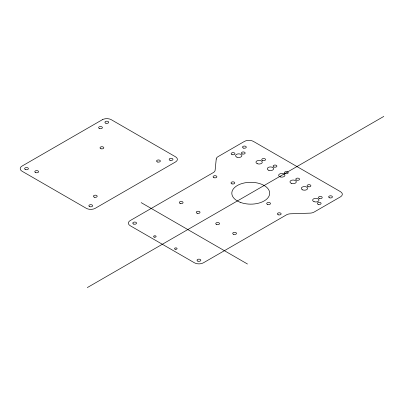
<?xml version="1.0" encoding="UTF-8"?>
<svg xmlns="http://www.w3.org/2000/svg" width="404" height="404" viewBox="0 0 404 404"><rect width="100%" height="100%" fill="white"/><g stroke="black" fill="none" stroke-linecap="round" stroke-linejoin="round"><path stroke-width="0.61" d="M87.309 287.587L383.8 116.413M141.178 202.641L247.475 264.014M216.236 159.004L215.13 170.236A6.312 3.641 0 0 1 213.292 172.604L130.214 220.569A6.312 3.641 0 0 0 130.214 225.72L194.47 262.817A6.312 3.641 0 0 0 203.394 262.817L286.476 214.852A6.312 3.641 0 0 1 290.572 213.792L309.999 213.135A6.312 3.641 0 0 0 314.095 212.075L340.491 196.834A6.312 3.641 0 0 0 340.491 191.683L253.394 141.395A6.312 3.641 0 0 0 244.465 141.395L218.074 156.636A6.312 3.641 0 0 0 216.236 159.004M102.358 119.705L22.043 166.074A6.312 3.641 0 0 0 22.043 171.225L86.299 208.323A6.312 3.641 0 0 0 95.223 208.323L175.538 161.953A6.312 3.641 0 0 0 175.538 156.803L111.287 119.705A6.312 3.641 0 0 0 102.358 119.705M133.618 224.048A1.894 1.091 0 0 0 136.567 223.22A1.894 1.091 0 0 0 133.85 222.16A1.894 1.091 0 0 0 133.618 224.048M197.869 261.146A1.894 1.091 0 0 0 200.818 260.317A1.894 1.091 0 0 0 198.106 259.257A1.894 1.091 0 0 0 197.869 261.146M278.3 214.817A1.894 1.091 0 0 0 281.144 213.873A1.894 1.091 0 0 0 278.3 212.923A1.894 1.091 0 0 0 278.3 214.817M213.933 177.679A1.894 1.091 0 0 0 216.882 176.851A1.894 1.091 0 0 0 214.165 175.791A1.894 1.091 0 0 0 213.933 177.679M262.605 160.484A1.894 1.091 0 0 0 265.554 159.656A1.894 1.091 0 0 0 262.837 158.595A1.894 1.091 0 0 0 262.605 160.484M273.937 167.029A1.894 1.091 0 0 0 276.886 166.201A1.894 1.091 0 0 0 274.17 165.14A1.894 1.091 0 0 0 273.937 167.029M285.269 173.574A1.894 1.091 0 0 0 288.219 172.745A1.894 1.091 0 0 0 285.502 171.685A1.894 1.091 0 0 0 285.269 173.574M296.602 180.113A1.894 1.091 0 0 0 299.551 179.285A1.894 1.091 0 0 0 296.839 178.225A1.894 1.091 0 0 0 296.602 180.113M308.05 186.698A1.894 1.091 0 0 0 310.893 185.754A1.894 1.091 0 0 0 308.05 184.805A1.894 1.091 0 0 0 308.05 186.698M319.387 198.475A1.894 1.091 0 0 0 322.225 197.531A1.894 1.091 0 0 0 319.387 196.586A1.894 1.091 0 0 0 319.387 198.475M329.472 197.783A1.894 1.091 0 0 0 332.421 196.955A1.894 1.091 0 0 0 329.704 195.895A1.894 1.091 0 0 0 329.472 197.783M318.14 204.323A1.894 1.091 0 0 0 321.089 203.5A1.894 1.091 0 0 0 318.372 202.439A1.894 1.091 0 0 0 318.14 204.323M314.029 201.657A3.156 1.823 0 0 0 318.948 200.278A3.156 1.823 0 0 0 314.418 198.51A3.156 1.823 0 0 0 314.029 201.657M302.697 189.895A3.156 1.823 0 0 0 307.611 188.517A3.156 1.823 0 0 0 303.086 186.749A3.156 1.823 0 0 0 302.697 189.895M291.365 183.355A3.156 1.823 0 0 0 296.278 181.977A3.156 1.823 0 0 0 291.754 180.209A3.156 1.823 0 0 0 291.365 183.355M280.219 176.881A3.156 1.823 0 0 0 284.951 175.301A3.156 1.823 0 0 0 280.219 173.725A3.156 1.823 0 0 0 280.219 176.881M268.887 170.337A3.156 1.823 0 0 0 273.619 168.761A3.156 1.823 0 0 0 268.887 167.18A3.156 1.823 0 0 0 268.887 170.337M257.363 163.726A3.156 1.823 0 0 0 262.277 162.347A3.156 1.823 0 0 0 257.752 160.575A3.156 1.823 0 0 0 257.363 163.726M236.961 157.181A3.156 1.823 0 0 0 241.875 155.803A3.156 1.823 0 0 0 237.35 154.035A3.156 1.823 0 0 0 236.961 157.181M242.203 153.939A1.894 1.091 0 0 0 245.152 153.116A1.894 1.091 0 0 0 242.435 152.05A1.894 1.091 0 0 0 242.203 153.939M243.334 148.051A1.894 1.091 0 0 0 246.283 147.223A1.894 1.091 0 0 0 243.572 146.162A1.894 1.091 0 0 0 243.334 148.051M232.002 154.596A1.894 1.091 0 0 0 234.951 153.767A1.894 1.091 0 0 0 232.234 152.707A1.894 1.091 0 0 0 232.002 154.596M231.957 183.865A1.894 1.091 0 0 0 234.795 182.921A1.894 1.091 0 0 0 231.957 181.977A1.894 1.091 0 0 0 231.957 183.865M267.655 204.48A1.894 1.091 0 0 0 270.493 203.53A1.894 1.091 0 0 0 267.655 202.586A1.894 1.091 0 0 0 267.655 204.48M240.143 202.278A18.932 10.928 0 0 0 269.635 194.006A18.932 10.928 0 0 0 242.481 183.396A18.932 10.928 0 0 0 240.143 202.278M216.589 224.513A1.894 1.091 0 0 0 219.539 223.685A1.894 1.091 0 0 0 216.822 222.624A1.894 1.091 0 0 0 216.589 224.513M233.658 234.345A1.894 1.091 0 0 0 236.502 233.396A1.894 1.091 0 0 0 233.658 232.452A1.894 1.091 0 0 0 233.658 234.345M180.229 203.495A1.894 1.091 0 0 0 183.068 202.545A1.894 1.091 0 0 0 180.229 201.601A1.894 1.091 0 0 0 180.229 203.495M197.182 213.282A1.894 1.091 0 0 0 200.02 212.337A1.894 1.091 0 0 0 197.182 211.388A1.894 1.091 0 0 0 197.182 213.282M25.558 169.599A1.894 1.091 0 0 0 28.401 168.65A1.894 1.091 0 0 0 25.558 167.705A1.894 1.091 0 0 0 25.558 169.599M89.814 206.697A1.894 1.091 0 0 0 92.652 205.747A1.894 1.091 0 0 0 89.814 204.803A1.894 1.091 0 0 0 89.814 206.697M170.013 160.282A1.894 1.091 0 0 0 172.963 159.454A1.894 1.091 0 0 0 170.251 158.393A1.894 1.091 0 0 0 170.013 160.282M105.878 123.225A1.894 1.091 0 0 0 108.716 122.281A1.894 1.091 0 0 0 105.878 121.336A1.894 1.091 0 0 0 105.878 123.225M99.561 128.583A1.894 1.091 0 0 0 102.404 127.639A1.894 1.091 0 0 0 99.561 126.689A1.894 1.091 0 0 0 99.561 128.583M157.504 161.984A1.894 1.091 0 0 0 160.348 161.034A1.894 1.091 0 0 0 157.504 160.09A1.894 1.091 0 0 0 157.504 161.984M100.98 148.748A1.894 1.091 0 0 0 103.818 147.798A1.894 1.091 0 0 0 100.98 146.854A1.894 1.091 0 0 0 100.98 148.748M35.744 172.639A1.894 1.091 0 0 0 38.587 171.695A1.894 1.091 0 0 0 35.744 170.746A1.894 1.091 0 0 0 35.744 172.639M94.359 197.203A1.894 1.091 0 0 0 97.197 196.253A1.894 1.091 0 0 0 94.359 195.309A1.894 1.091 0 0 0 94.359 197.203M175.114 249.197A1.262 0.727 0 0 0 177.078 248.647A1.262 0.727 0 0 0 175.27 247.94A1.262 0.727 0 0 0 175.114 249.197M154.217 237.118A1.262 0.727 0 0 0 156.111 236.486A1.262 0.727 0 0 0 154.217 235.855A1.262 0.727 0 0 0 154.217 237.118"/></g></svg>
